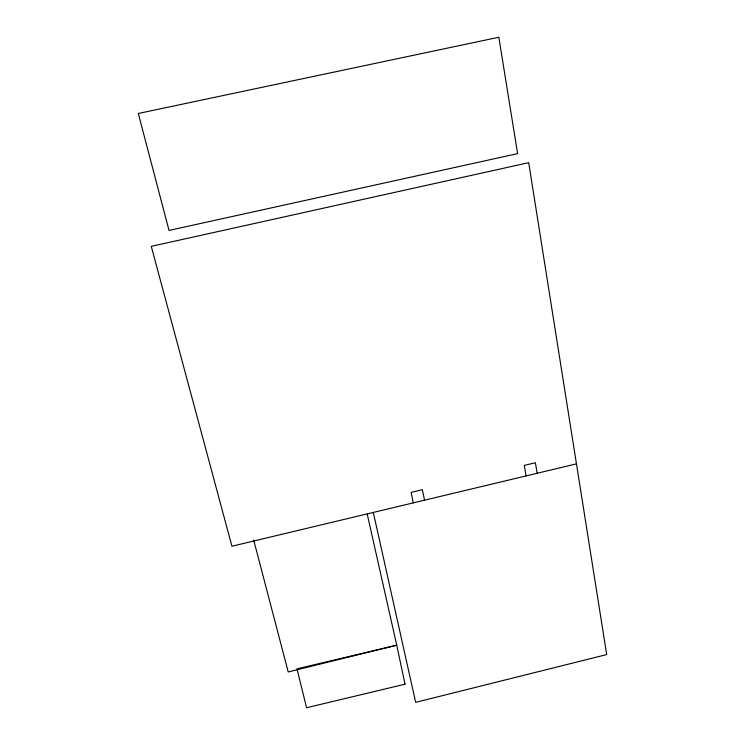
<?xml version="1.0" encoding="UTF-8"?>
<svg xmlns="http://www.w3.org/2000/svg" width="745" height="745" viewBox="0 0 745 745"><rect width="100%" height="100%" fill="white"/><g stroke="black" fill="none" stroke-linecap="round" stroke-linejoin="round"><path stroke-width="1.12" d="M576.462 463.874L231.937 546.234L151.272 246.353L528.699 162.68L606.7 654.576L415.663 702.358L373.31 512.439M253.682 540.013L288.222 671.971L396.731 645.198L367.248 514.171M413.307 502.875L411.1 492.38L422.359 489.698L424.529 500.193M526.1 475.915L524.266 465.401L535.376 462.747L537.173 473.261M405.029 684.18L306.567 707.75L296.985 668.842L396.731 645.198L405.029 684.18M517.598 153.628L169.031 230.429L138.3 113.482L498.833 37.25L517.598 153.628"/></g></svg>
